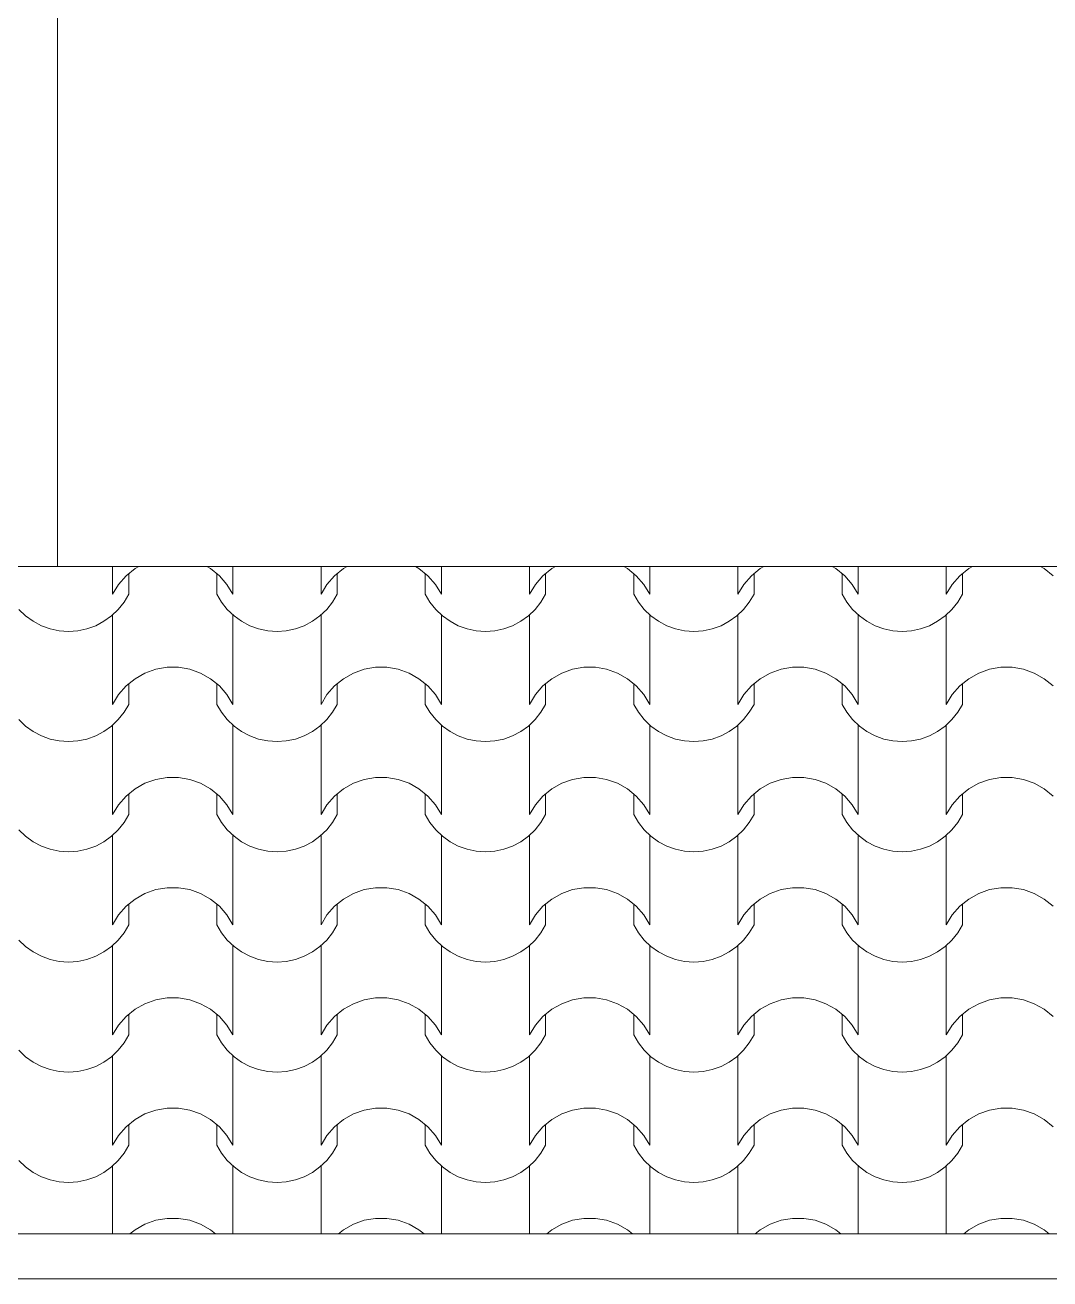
# Model space of a CAD drawing. Header units: millimetres. Extents: x 318905 to 439572, y -5133 to 105868.
# Drawn here: x 431639 to 433038, y 2012 to 3722 of the extents above; entities that cross this region are included whole.
import ezdxf

# ---------------------------------------------------------------- set-up
doc = ezdxf.new("R2010")
doc.units = ezdxf.units.MM
doc.header["$MEASUREMENT"] = 0
for name, color, linetype, lineweight in [('0_Stylo_No__1', 7, 'Continuous', 5), ('2D -  Dessin général_Stylo_No__1', 7, 'Continuous', 5), ('2D -  Dessin général_Stylo_No__2', 8, 'Continuous', 5)]:
    doc.layers.add(name, color=color, linetype=linetype, lineweight=lineweight)
doc.layers.add('OMBRES_Stylo_No__82', color=7, linetype='Continuous', lineweight=13, true_color=0xaaaaaa)

# ---------------------------------------------------------------- blocks, each defined once
blk = doc.blocks.new('*X113')
at = {"layer": 'OMBRES_Stylo_No__82', "linetype": 'Continuous'}
for p, q in [((431758.5, 2983.5), (431758.5, 2945.8)), ((431789.1, 2980.7), (431776.9, 2970.9)), ((431794.1, 2983.5), (431789.1, 2980.7)), ((431892.2, 2980.7), (431887.2, 2983.5)), ((431904.3, 2970.9), (431892.2, 2980.7)), ((431922.8, 2983.5), (431922.8, 2945.8)), ((432043, 2983.5), (432043, 2945.8)), ((432073.5, 2980.7), (432061.4, 2970.9)), ((432078.5, 2983.5), (432073.5, 2980.7)), ((432176.7, 2980.7), (432171.7, 2983.5)), ((432188.8, 2970.9), (432176.7, 2980.7)), ((432207.2, 2983.5), (432207.2, 2945.8)), ((432327.5, 2983.5), (432327.5, 2945.8)), ((432358, 2980.7), (432345.9, 2970.9)), ((432363, 2983.5), (432358, 2980.7)), ((432461.2, 2980.7), (432456.2, 2983.5)), ((432473.3, 2970.9), (432461.2, 2980.7)), ((432491.7, 2983.5), (432491.7, 2945.8)), ((432612, 2983.5), (432612, 2945.8)), ((432642.5, 2980.7), (432630.4, 2970.9)), ((432647.5, 2983.5), (432642.5, 2980.7)), ((432745.7, 2980.7), (432740.7, 2983.5)), ((432757.8, 2970.9), (432745.7, 2980.7)), ((432776.2, 2983.5), (432776.2, 2945.8)), ((432896.4, 2983.5), (432896.4, 2945.8)), ((432927, 2980.7), (432914.9, 2970.9)), ((432932, 2983.5), (432927, 2980.7)), ((433030.1, 2980.7), (433025.1, 2983.5)), ((433042.3, 2970.9), (433030.1, 2980.7)), ((431766.7, 2959.1), (431758.5, 2945.8)), ((431776.9, 2970.9), (431766.7, 2959.1)), ((431780.5, 2973.8), (431780.5, 2945.8)), ((431900.8, 2973.8), (431900.8, 2945.8)), ((431914.6, 2959.1), (431904.3, 2970.9)), ((431922.8, 2945.8), (431914.6, 2959.1)), ((432051.1, 2959.1), (432043, 2945.8)), ((432061.4, 2970.9), (432051.1, 2959.1)), ((432065, 2973.8), (432065, 2945.8)), ((432185.2, 2973.8), (432185.2, 2945.8)), ((432199.1, 2959.1), (432188.8, 2970.9)), ((432207.2, 2945.8), (432199.1, 2959.1)), ((432335.6, 2959.1), (432327.5, 2945.8)), ((432345.9, 2970.9), (432335.6, 2959.1)), ((432349.5, 2973.8), (432349.5, 2945.8)), ((432469.7, 2973.8), (432469.7, 2945.8)), ((432483.6, 2959.1), (432473.3, 2970.9)), ((432491.7, 2945.8), (432483.6, 2959.1)), ((432620.1, 2959.1), (432612, 2945.8)), ((432630.4, 2970.9), (432620.1, 2959.1)), ((432634, 2973.8), (432634, 2945.8)), ((432754.2, 2973.8), (432754.2, 2945.8)), ((432768.1, 2959.1), (432757.8, 2970.9)), ((432776.2, 2945.8), (432768.1, 2959.1)), ((432904.6, 2959.1), (432896.4, 2945.8)), ((432914.9, 2970.9), (432904.6, 2959.1)), ((432918.4, 2973.8), (432918.4, 2945.8)), ((431774.1, 2934.8), (431780.5, 2945.8)), ((431900.8, 2945.8), (431907.2, 2934.8)), ((432058.6, 2934.8), (432065, 2945.8)), ((432185.2, 2945.8), (432191.7, 2934.8)), ((432343, 2934.8), (432349.5, 2945.8)), ((432469.7, 2945.8), (432476.2, 2934.8)), ((432627.5, 2934.8), (432634, 2945.8)), ((432754.2, 2945.8), (432760.6, 2934.8)), ((432912, 2934.8), (432918.4, 2945.8)), ((431630.6, 2924.8), (431639.8, 2916.1)), ((431757, 2916.1), (431766.2, 2924.8)), ((431766.2, 2924.8), (431774.1, 2934.8)), ((431907.2, 2934.8), (431915.1, 2924.8)), ((431915.1, 2924.8), (431924.3, 2916.1)), ((432041.5, 2916.1), (432050.7, 2924.8)), ((432050.7, 2924.8), (432058.6, 2934.8)), ((432191.7, 2934.8), (432199.6, 2924.8)), ((432199.6, 2924.8), (432208.8, 2916.1)), ((432326, 2916.1), (432335.2, 2924.8)), ((432335.2, 2924.8), (432343, 2934.8)), ((432476.2, 2934.8), (432484, 2924.8)), ((432484, 2924.8), (432493.2, 2916.1)), ((432610.4, 2916.1), (432619.6, 2924.8)), ((432619.6, 2924.8), (432627.5, 2934.8)), ((432760.6, 2934.8), (432768.5, 2924.8)), ((432768.5, 2924.8), (432777.7, 2916.1)), ((432894.9, 2916.1), (432904.1, 2924.8)), ((432904.1, 2924.8), (432912, 2934.8)), ((431639.8, 2916.1), (431650.1, 2908.7)), ((431650.1, 2908.7), (431661.3, 2902.7)), ((431735.5, 2902.7), (431746.7, 2908.7)), ((431746.7, 2908.7), (431757, 2916.1)), ((431758.5, 2917.4), (431758.5, 2856.4)), ((431922.8, 2917.4), (431922.8, 2856.4)), ((431924.3, 2916.1), (431934.6, 2908.7)), ((431934.6, 2908.7), (431945.8, 2902.7)), ((432019.9, 2902.7), (432031.2, 2908.7)), ((432031.2, 2908.7), (432041.5, 2916.1)), ((432043, 2917.4), (432043, 2856.4)), ((432207.2, 2917.4), (432207.2, 2856.4)), ((432208.8, 2916.1), (432219.1, 2908.7)), ((432219.1, 2908.7), (432230.3, 2902.7)), ((432304.4, 2902.7), (432315.7, 2908.7)), ((432315.7, 2908.7), (432326, 2916.1)), ((432327.5, 2917.4), (432327.5, 2856.4)), ((432491.7, 2917.4), (432491.7, 2856.4)), ((432493.2, 2916.1), (432503.5, 2908.7)), ((432503.5, 2908.7), (432514.8, 2902.7)), ((432588.9, 2902.7), (432600.1, 2908.7)), ((432600.1, 2908.7), (432610.4, 2916.1)), ((432612, 2917.4), (432612, 2856.4)), ((432776.2, 2917.4), (432776.2, 2856.4)), ((432777.7, 2916.1), (432788, 2908.7)), ((432788, 2908.7), (432799.3, 2902.7)), ((432873.4, 2902.7), (432884.6, 2908.7)), ((432884.6, 2908.7), (432894.9, 2916.1)), ((432896.4, 2917.4), (432896.4, 2856.4)), ((431661.3, 2902.7), (431673.3, 2898.4)), ((431673.3, 2898.4), (431685.7, 2895.8)), ((431685.7, 2895.8), (431698.4, 2894.9)), ((431698.4, 2894.9), (431711.1, 2895.8)), ((431711.1, 2895.8), (431723.5, 2898.4)), ((431723.5, 2898.4), (431735.5, 2902.7)), ((431945.8, 2902.7), (431957.8, 2898.4)), ((431957.8, 2898.4), (431970.2, 2895.8)), ((431970.2, 2895.8), (431982.9, 2894.9)), ((431982.9, 2894.9), (431995.6, 2895.8)), ((431995.6, 2895.8), (432008, 2898.4)), ((432008, 2898.4), (432019.9, 2902.7)), ((432230.3, 2902.7), (432242.3, 2898.4)), ((432242.3, 2898.4), (432254.7, 2895.8)), ((432254.7, 2895.8), (432267.4, 2894.9)), ((432267.4, 2894.9), (432280, 2895.8)), ((432280, 2895.8), (432292.5, 2898.4)), ((432292.5, 2898.4), (432304.4, 2902.7)), ((432514.8, 2902.7), (432526.7, 2898.4)), ((432526.7, 2898.4), (432539.2, 2895.8)), ((432539.2, 2895.8), (432551.8, 2894.9)), ((432551.8, 2894.9), (432564.5, 2895.8)), ((432564.5, 2895.8), (432576.9, 2898.4)), ((432576.9, 2898.4), (432588.9, 2902.7)), ((432799.3, 2902.7), (432811.2, 2898.4)), ((432811.2, 2898.4), (432823.6, 2895.8)), ((432823.6, 2895.8), (432836.3, 2894.9)), ((432836.3, 2894.9), (432849, 2895.8)), ((432849, 2895.8), (432861.4, 2898.4)), ((432861.4, 2898.4), (432873.4, 2902.7)), ((431758.5, 2856.4), (431758.5, 2795.4)), ((431922.8, 2856.4), (431922.8, 2795.4)), ((432043, 2856.4), (432043, 2795.4)), ((432207.2, 2856.4), (432207.2, 2795.4)), ((432327.5, 2856.4), (432327.5, 2795.4)), ((432491.7, 2856.4), (432491.7, 2795.4)), ((432612, 2856.4), (432612, 2795.4)), ((432776.2, 2856.4), (432776.2, 2795.4)), ((432896.4, 2856.4), (432896.4, 2795.4)), ((431817.4, 2843.3), (431802.7, 2838)), ((431832.8, 2845.9), (431817.4, 2843.3)), ((431840.6, 2845.9), (431832.8, 2845.9)), ((431848.5, 2845.9), (431840.6, 2845.9)), ((431863.9, 2843.3), (431848.5, 2845.9)), ((431878.6, 2838), (431863.9, 2843.3)), ((432101.9, 2843.3), (432087.2, 2838)), ((432117.3, 2845.9), (432101.9, 2843.3)), ((432125.1, 2845.9), (432117.3, 2845.9)), ((432132.9, 2845.9), (432125.1, 2845.9)), ((432148.3, 2843.3), (432132.9, 2845.9)), ((432163.1, 2838), (432148.3, 2843.3)), ((432386.4, 2843.3), (432371.7, 2838)), ((432401.8, 2845.9), (432386.4, 2843.3)), ((432409.6, 2845.9), (432401.8, 2845.9)), ((432417.4, 2845.9), (432409.6, 2845.9)), ((432432.8, 2843.3), (432417.4, 2845.9)), ((432447.5, 2838), (432432.8, 2843.3)), ((432670.9, 2843.3), (432656.1, 2838)), ((432686.3, 2845.9), (432670.9, 2843.3)), ((432694.1, 2845.9), (432686.3, 2845.9)), ((432701.9, 2845.9), (432694.1, 2845.9)), ((432717.3, 2843.3), (432701.9, 2845.9)), ((432732, 2838), (432717.3, 2843.3)), ((432955.3, 2843.3), (432940.6, 2838)), ((432970.7, 2845.9), (432955.3, 2843.3)), ((432978.6, 2845.9), (432970.7, 2845.9)), ((432986.4, 2845.9), (432978.6, 2845.9)), ((433001.8, 2843.3), (432986.4, 2845.9)), ((433016.5, 2838), (433001.8, 2843.3)), ((431789.1, 2830.4), (431776.9, 2820.5)), ((431780.5, 2823.4), (431780.5, 2795.4)), ((431802.7, 2838), (431789.1, 2830.4)), ((431892.2, 2830.4), (431878.6, 2838)), ((431904.3, 2820.5), (431892.2, 2830.4)), ((431900.8, 2823.4), (431900.8, 2795.4)), ((432073.5, 2830.4), (432061.4, 2820.5)), ((432065, 2823.4), (432065, 2795.4)), ((432087.2, 2838), (432073.5, 2830.4)), ((432176.7, 2830.4), (432163.1, 2838)), ((432188.8, 2820.5), (432176.7, 2830.4)), ((432185.2, 2823.4), (432185.2, 2795.4)), ((432358, 2830.4), (432345.9, 2820.5)), ((432349.5, 2823.4), (432349.5, 2795.4)), ((432371.7, 2838), (432358, 2830.4)), ((432461.2, 2830.4), (432447.5, 2838)), ((432473.3, 2820.5), (432461.2, 2830.4)), ((432469.7, 2823.4), (432469.7, 2795.4)), ((432642.5, 2830.4), (432630.4, 2820.5)), ((432634, 2823.4), (432634, 2795.4)), ((432656.1, 2838), (432642.5, 2830.4)), ((432745.7, 2830.4), (432732, 2838)), ((432757.8, 2820.5), (432745.7, 2830.4)), ((432754.2, 2823.4), (432754.2, 2795.4)), ((432927, 2830.4), (432914.9, 2820.5)), ((432918.4, 2823.4), (432918.4, 2795.4)), ((432940.6, 2838), (432927, 2830.4)), ((433030.1, 2830.4), (433016.5, 2838)), ((433042.3, 2820.5), (433030.1, 2830.4)), ((431766.7, 2808.8), (431758.5, 2795.4)), ((431776.9, 2820.5), (431766.7, 2808.8)), ((431914.6, 2808.8), (431904.3, 2820.5)), ((431922.8, 2795.4), (431914.6, 2808.8)), ((432051.1, 2808.8), (432043, 2795.4)), ((432061.4, 2820.5), (432051.1, 2808.8)), ((432199.1, 2808.8), (432188.8, 2820.5)), ((432207.2, 2795.4), (432199.1, 2808.8)), ((432335.6, 2808.8), (432327.5, 2795.4)), ((432345.9, 2820.5), (432335.6, 2808.8)), ((432483.6, 2808.8), (432473.3, 2820.5)), ((432491.7, 2795.4), (432483.6, 2808.8)), ((432620.1, 2808.8), (432612, 2795.4)), ((432630.4, 2820.5), (432620.1, 2808.8)), ((432768.1, 2808.8), (432757.8, 2820.5)), ((432776.2, 2795.4), (432768.1, 2808.8)), ((432904.6, 2808.8), (432896.4, 2795.4)), ((432914.9, 2820.5), (432904.6, 2808.8)), ((431774.1, 2784.5), (431780.5, 2795.4)), ((431900.8, 2795.4), (431907.2, 2784.5)), ((432058.6, 2784.5), (432065, 2795.4)), ((432185.2, 2795.4), (432191.7, 2784.5)), ((432343, 2784.5), (432349.5, 2795.4)), ((432469.7, 2795.4), (432476.2, 2784.5)), ((432627.5, 2784.5), (432634, 2795.4)), ((432754.2, 2795.4), (432760.6, 2784.5)), ((432912, 2784.5), (432918.4, 2795.4)), ((431630.6, 2774.5), (431639.8, 2765.7)), ((431757, 2765.7), (431766.2, 2774.5)), ((431766.2, 2774.5), (431774.1, 2784.5)), ((431907.2, 2784.5), (431915.1, 2774.5)), ((431915.1, 2774.5), (431924.3, 2765.7)), ((432041.5, 2765.7), (432050.7, 2774.5)), ((432050.7, 2774.5), (432058.6, 2784.5)), ((432191.7, 2784.5), (432199.6, 2774.5)), ((432199.6, 2774.5), (432208.8, 2765.7)), ((432326, 2765.7), (432335.2, 2774.5)), ((432335.2, 2774.5), (432343, 2784.5)), ((432476.2, 2784.5), (432484, 2774.5)), ((432484, 2774.5), (432493.2, 2765.7)), ((432610.4, 2765.7), (432619.6, 2774.5)), ((432619.6, 2774.5), (432627.5, 2784.5)), ((432760.6, 2784.5), (432768.5, 2774.5)), ((432768.5, 2774.5), (432777.7, 2765.7)), ((432894.9, 2765.7), (432904.1, 2774.5)), ((432904.1, 2774.5), (432912, 2784.5)), ((431639.8, 2765.7), (431650.1, 2758.3)), ((431650.1, 2758.3), (431661.3, 2752.4)), ((431735.5, 2752.4), (431746.7, 2758.3)), ((431746.7, 2758.3), (431757, 2765.7)), ((431758.5, 2767), (431758.5, 2706)), ((431922.8, 2767), (431922.8, 2706)), ((431924.3, 2765.7), (431934.6, 2758.3)), ((431934.6, 2758.3), (431945.8, 2752.4)), ((432019.9, 2752.4), (432031.2, 2758.3)), ((432031.2, 2758.3), (432041.5, 2765.7)), ((432043, 2767), (432043, 2706)), ((432207.2, 2767), (432207.2, 2706)), ((432208.8, 2765.7), (432219.1, 2758.3)), ((432219.1, 2758.3), (432230.3, 2752.4)), ((432304.4, 2752.4), (432315.7, 2758.3)), ((432315.7, 2758.3), (432326, 2765.7)), ((432327.5, 2767), (432327.5, 2706)), ((432491.7, 2767), (432491.7, 2706)), ((432493.2, 2765.7), (432503.5, 2758.3)), ((432503.5, 2758.3), (432514.8, 2752.4)), ((432588.9, 2752.4), (432600.1, 2758.3)), ((432600.1, 2758.3), (432610.4, 2765.7)), ((432612, 2767), (432612, 2706)), ((432776.2, 2767), (432776.2, 2706)), ((432777.7, 2765.7), (432788, 2758.3)), ((432788, 2758.3), (432799.3, 2752.4)), ((432873.4, 2752.4), (432884.6, 2758.3)), ((432884.6, 2758.3), (432894.9, 2765.7)), ((432896.4, 2767), (432896.4, 2706)), ((431661.3, 2752.4), (431673.3, 2748.1)), ((431673.3, 2748.1), (431685.7, 2745.5)), ((431685.7, 2745.5), (431698.4, 2744.6)), ((431698.4, 2744.6), (431711.1, 2745.5)), ((431711.1, 2745.5), (431723.5, 2748.1)), ((431723.5, 2748.1), (431735.5, 2752.4)), ((431945.8, 2752.4), (431957.8, 2748.1)), ((431957.8, 2748.1), (431970.2, 2745.5)), ((431970.2, 2745.5), (431982.9, 2744.6)), ((431982.9, 2744.6), (431995.6, 2745.5)), ((431995.6, 2745.5), (432008, 2748.1)), ((432008, 2748.1), (432019.9, 2752.4)), ((432230.3, 2752.4), (432242.3, 2748.1)), ((432242.3, 2748.1), (432254.7, 2745.5)), ((432254.7, 2745.5), (432267.4, 2744.6)), ((432267.4, 2744.6), (432280, 2745.5)), ((432280, 2745.5), (432292.5, 2748.1)), ((432292.5, 2748.1), (432304.4, 2752.4)), ((432514.8, 2752.4), (432526.7, 2748.1)), ((432526.7, 2748.1), (432539.2, 2745.5)), ((432539.2, 2745.5), (432551.8, 2744.6)), ((432551.8, 2744.6), (432564.5, 2745.5)), ((432564.5, 2745.5), (432576.9, 2748.1)), ((432576.9, 2748.1), (432588.9, 2752.4)), ((432799.3, 2752.4), (432811.2, 2748.1)), ((432811.2, 2748.1), (432823.6, 2745.5)), ((432823.6, 2745.5), (432836.3, 2744.6)), ((432836.3, 2744.6), (432849, 2745.5)), ((432849, 2745.5), (432861.4, 2748.1)), ((432861.4, 2748.1), (432873.4, 2752.4)), ((431758.5, 2706), (431758.5, 2645.1)), ((431922.8, 2706), (431922.8, 2645.1)), ((432043, 2706), (432043, 2645.1)), ((432207.2, 2706), (432207.2, 2645.1)), ((432327.5, 2706), (432327.5, 2645.1)), ((432491.7, 2706), (432491.7, 2645.1)), ((432612, 2706), (432612, 2645.1)), ((432776.2, 2706), (432776.2, 2645.1)), ((432896.4, 2706), (432896.4, 2645.1)), ((431802.7, 2687.7), (431789.1, 2680.1)), ((431817.4, 2692.9), (431802.7, 2687.7)), ((431832.8, 2695.6), (431817.4, 2692.9)), ((431840.6, 2695.6), (431832.8, 2695.6)), ((431848.5, 2695.6), (431840.6, 2695.6)), ((431863.9, 2692.9), (431848.5, 2695.6)), ((431878.6, 2687.7), (431863.9, 2692.9)), ((431892.2, 2680.1), (431878.6, 2687.7)), ((432087.2, 2687.7), (432073.5, 2680.1)), ((432101.9, 2692.9), (432087.2, 2687.7)), ((432117.3, 2695.6), (432101.9, 2692.9)), ((432125.1, 2695.6), (432117.3, 2695.6)), ((432132.9, 2695.6), (432125.1, 2695.6)), ((432148.3, 2692.9), (432132.9, 2695.6)), ((432163.1, 2687.7), (432148.3, 2692.9)), ((432176.7, 2680.1), (432163.1, 2687.7)), ((432371.7, 2687.7), (432358, 2680.1)), ((432386.4, 2692.9), (432371.7, 2687.7)), ((432401.8, 2695.6), (432386.4, 2692.9)), ((432409.6, 2695.6), (432401.8, 2695.6)), ((432417.4, 2695.6), (432409.6, 2695.6)), ((432432.8, 2692.9), (432417.4, 2695.6)), ((432447.5, 2687.7), (432432.8, 2692.9)), ((432461.2, 2680.1), (432447.5, 2687.7)), ((432656.1, 2687.7), (432642.5, 2680.1)), ((432670.9, 2692.9), (432656.1, 2687.7)), ((432686.3, 2695.6), (432670.9, 2692.9)), ((432694.1, 2695.6), (432686.3, 2695.6)), ((432701.9, 2695.6), (432694.1, 2695.6)), ((432717.3, 2692.9), (432701.9, 2695.6)), ((432732, 2687.7), (432717.3, 2692.9)), ((432745.7, 2680.1), (432732, 2687.7)), ((432940.6, 2687.7), (432927, 2680.1)), ((432955.3, 2692.9), (432940.6, 2687.7)), ((432970.7, 2695.6), (432955.3, 2692.9)), ((432978.6, 2695.6), (432970.7, 2695.6)), ((432986.4, 2695.6), (432978.6, 2695.6)), ((433001.8, 2692.9), (432986.4, 2695.6)), ((433016.5, 2687.7), (433001.8, 2692.9)), ((433030.1, 2680.1), (433016.5, 2687.7)), ((431776.9, 2670.2), (431766.7, 2658.4)), ((431789.1, 2680.1), (431776.9, 2670.2)), ((431780.5, 2673.1), (431780.5, 2645.1)), ((431904.3, 2670.2), (431892.2, 2680.1)), ((431900.8, 2673.1), (431900.8, 2645.1)), ((431914.6, 2658.4), (431904.3, 2670.2)), ((432061.4, 2670.2), (432051.1, 2658.4)), ((432073.5, 2680.1), (432061.4, 2670.2)), ((432065, 2673.1), (432065, 2645.1)), ((432188.8, 2670.2), (432176.7, 2680.1)), ((432185.2, 2673.1), (432185.2, 2645.1)), ((432199.1, 2658.4), (432188.8, 2670.2)), ((432345.9, 2670.2), (432335.6, 2658.4)), ((432358, 2680.1), (432345.9, 2670.2)), ((432349.5, 2673.1), (432349.5, 2645.1)), ((432473.3, 2670.2), (432461.2, 2680.1)), ((432469.7, 2673.1), (432469.7, 2645.1)), ((432483.6, 2658.4), (432473.3, 2670.2)), ((432630.4, 2670.2), (432620.1, 2658.4)), ((432642.5, 2680.1), (432630.4, 2670.2)), ((432634, 2673.1), (432634, 2645.1)), ((432757.8, 2670.2), (432745.7, 2680.1)), ((432754.2, 2673.1), (432754.2, 2645.1)), ((432768.1, 2658.4), (432757.8, 2670.2)), ((432914.9, 2670.2), (432904.6, 2658.4)), ((432927, 2680.1), (432914.9, 2670.2)), ((432918.4, 2673.1), (432918.4, 2645.1)), ((433042.3, 2670.2), (433030.1, 2680.1)), ((431766.7, 2658.4), (431758.5, 2645.1)), ((431922.8, 2645.1), (431914.6, 2658.4)), ((432051.1, 2658.4), (432043, 2645.1)), ((432207.2, 2645.1), (432199.1, 2658.4)), ((432335.6, 2658.4), (432327.5, 2645.1)), ((432491.7, 2645.1), (432483.6, 2658.4)), ((432620.1, 2658.4), (432612, 2645.1)), ((432776.2, 2645.1), (432768.1, 2658.4)), ((432904.6, 2658.4), (432896.4, 2645.1)), ((431766.2, 2624.2), (431774.1, 2634.1)), ((431774.1, 2634.1), (431780.5, 2645.1)), ((431900.8, 2645.1), (431907.2, 2634.1)), ((431907.2, 2634.1), (431915.1, 2624.2)), ((432050.7, 2624.2), (432058.6, 2634.1)), ((432058.6, 2634.1), (432065, 2645.1)), ((432185.2, 2645.1), (432191.7, 2634.1)), ((432191.7, 2634.1), (432199.6, 2624.2)), ((432335.2, 2624.2), (432343, 2634.1)), ((432343, 2634.1), (432349.5, 2645.1)), ((432469.7, 2645.1), (432476.2, 2634.1)), ((432476.2, 2634.1), (432484, 2624.2)), ((432619.6, 2624.2), (432627.5, 2634.1)), ((432627.5, 2634.1), (432634, 2645.1)), ((432754.2, 2645.1), (432760.6, 2634.1)), ((432760.6, 2634.1), (432768.5, 2624.2)), ((432904.1, 2624.2), (432912, 2634.1)), ((432912, 2634.1), (432918.4, 2645.1)), ((431630.6, 2624.2), (431639.8, 2615.4)), ((431757, 2615.4), (431766.2, 2624.2)), ((431915.1, 2624.2), (431924.3, 2615.4)), ((432041.5, 2615.4), (432050.7, 2624.2)), ((432199.6, 2624.2), (432208.8, 2615.4)), ((432326, 2615.4), (432335.2, 2624.2)), ((432484, 2624.2), (432493.2, 2615.4)), ((432610.4, 2615.4), (432619.6, 2624.2)), ((432768.5, 2624.2), (432777.7, 2615.4)), ((432894.9, 2615.4), (432904.1, 2624.2)), ((431639.8, 2615.4), (431650.1, 2608)), ((431650.1, 2608), (431661.3, 2602.1)), ((431661.3, 2602.1), (431673.3, 2597.7)), ((431723.5, 2597.7), (431735.5, 2602.1)), ((431735.5, 2602.1), (431746.7, 2608)), ((431746.7, 2608), (431757, 2615.4)), ((431758.5, 2616.7), (431758.5, 2555.7)), ((431922.8, 2616.7), (431922.8, 2555.7)), ((431924.3, 2615.4), (431934.6, 2608)), ((431934.6, 2608), (431945.8, 2602.1)), ((431945.8, 2602.1), (431957.8, 2597.7)), ((432008, 2597.7), (432019.9, 2602.1)), ((432019.9, 2602.1), (432031.2, 2608)), ((432031.2, 2608), (432041.5, 2615.4)), ((432043, 2616.7), (432043, 2555.7)), ((432207.2, 2616.7), (432207.2, 2555.7)), ((432208.8, 2615.4), (432219.1, 2608)), ((432219.1, 2608), (432230.3, 2602.1)), ((432230.3, 2602.1), (432242.3, 2597.7)), ((432292.5, 2597.7), (432304.4, 2602.1)), ((432304.4, 2602.1), (432315.7, 2608)), ((432315.7, 2608), (432326, 2615.4)), ((432327.5, 2616.7), (432327.5, 2555.7)), ((432491.7, 2616.7), (432491.7, 2555.7)), ((432493.2, 2615.4), (432503.5, 2608)), ((432503.5, 2608), (432514.8, 2602.1)), ((432514.8, 2602.1), (432526.7, 2597.7)), ((432576.9, 2597.7), (432588.9, 2602.1)), ((432588.9, 2602.1), (432600.1, 2608)), ((432600.1, 2608), (432610.4, 2615.4)), ((432612, 2616.7), (432612, 2555.7)), ((432776.2, 2616.7), (432776.2, 2555.7)), ((432777.7, 2615.4), (432788, 2608)), ((432788, 2608), (432799.3, 2602.1)), ((432799.3, 2602.1), (432811.2, 2597.7)), ((432861.4, 2597.7), (432873.4, 2602.1)), ((432873.4, 2602.1), (432884.6, 2608)), ((432884.6, 2608), (432894.9, 2615.4)), ((432896.4, 2616.7), (432896.4, 2555.7)), ((431673.3, 2597.7), (431685.7, 2595.1)), ((431685.7, 2595.1), (431698.4, 2594.2)), ((431698.4, 2594.2), (431711.1, 2595.1)), ((431711.1, 2595.1), (431723.5, 2597.7)), ((431957.8, 2597.7), (431970.2, 2595.1)), ((431970.2, 2595.1), (431982.9, 2594.2)), ((431982.9, 2594.2), (431995.6, 2595.1)), ((431995.6, 2595.1), (432008, 2597.7)), ((432242.3, 2597.7), (432254.7, 2595.1)), ((432254.7, 2595.1), (432267.4, 2594.2)), ((432267.4, 2594.2), (432280, 2595.1)), ((432280, 2595.1), (432292.5, 2597.7)), ((432526.7, 2597.7), (432539.2, 2595.1)), ((432539.2, 2595.1), (432551.8, 2594.2)), ((432551.8, 2594.2), (432564.5, 2595.1)), ((432564.5, 2595.1), (432576.9, 2597.7)), ((432811.2, 2597.7), (432823.6, 2595.1)), ((432823.6, 2595.1), (432836.3, 2594.2)), ((432836.3, 2594.2), (432849, 2595.1)), ((432849, 2595.1), (432861.4, 2597.7)), ((431758.5, 2555.7), (431758.5, 2494.7)), ((431922.8, 2555.7), (431922.8, 2494.7)), ((432043, 2555.7), (432043, 2494.7)), ((432207.2, 2555.7), (432207.2, 2494.7)), ((432327.5, 2555.7), (432327.5, 2494.7)), ((432491.7, 2555.7), (432491.7, 2494.7)), ((432612, 2555.7), (432612, 2494.7)), ((432776.2, 2555.7), (432776.2, 2494.7)), ((432896.4, 2555.7), (432896.4, 2494.7)), ((431802.7, 2537.4), (431789.1, 2529.7)), ((431817.4, 2542.6), (431802.7, 2537.4)), ((431832.8, 2545.2), (431817.4, 2542.6)), ((431840.6, 2545.2), (431832.8, 2545.2)), ((431848.5, 2545.2), (431840.6, 2545.2)), ((431863.9, 2542.6), (431848.5, 2545.2)), ((431878.6, 2537.4), (431863.9, 2542.6)), ((431892.2, 2529.7), (431878.6, 2537.4)), ((432087.2, 2537.4), (432073.5, 2529.7)), ((432101.9, 2542.6), (432087.2, 2537.4)), ((432117.3, 2545.2), (432101.9, 2542.6)), ((432125.1, 2545.2), (432117.3, 2545.2)), ((432132.9, 2545.2), (432125.1, 2545.2)), ((432148.3, 2542.6), (432132.9, 2545.2)), ((432163.1, 2537.4), (432148.3, 2542.6)), ((432176.7, 2529.7), (432163.1, 2537.4)), ((432371.7, 2537.4), (432358, 2529.7)), ((432386.4, 2542.6), (432371.7, 2537.4)), ((432401.8, 2545.2), (432386.4, 2542.6)), ((432409.6, 2545.2), (432401.8, 2545.2)), ((432417.4, 2545.2), (432409.6, 2545.2)), ((432432.8, 2542.6), (432417.4, 2545.2)), ((432447.5, 2537.4), (432432.8, 2542.6)), ((432461.2, 2529.7), (432447.5, 2537.4)), ((432656.1, 2537.4), (432642.5, 2529.7)), ((432670.9, 2542.6), (432656.1, 2537.4)), ((432686.3, 2545.2), (432670.9, 2542.6)), ((432694.1, 2545.2), (432686.3, 2545.2)), ((432701.9, 2545.2), (432694.1, 2545.2)), ((432717.3, 2542.6), (432701.9, 2545.2)), ((432732, 2537.4), (432717.3, 2542.6)), ((432745.7, 2529.7), (432732, 2537.4)), ((432940.6, 2537.4), (432927, 2529.7)), ((432955.3, 2542.6), (432940.6, 2537.4)), ((432970.7, 2545.2), (432955.3, 2542.6)), ((432978.6, 2545.2), (432970.7, 2545.2)), ((432986.4, 2545.2), (432978.6, 2545.2)), ((433001.8, 2542.6), (432986.4, 2545.2)), ((433016.5, 2537.4), (433001.8, 2542.6)), ((433030.1, 2529.7), (433016.5, 2537.4)), ((431776.9, 2519.9), (431766.7, 2508.1)), ((431789.1, 2529.7), (431776.9, 2519.9)), ((431780.5, 2522.8), (431780.5, 2494.7)), ((431904.3, 2519.9), (431892.2, 2529.7)), ((431900.8, 2522.8), (431900.8, 2494.7)), ((431914.6, 2508.1), (431904.3, 2519.9)), ((432061.4, 2519.9), (432051.1, 2508.1)), ((432073.5, 2529.7), (432061.4, 2519.9)), ((432065, 2522.8), (432065, 2494.7)), ((432188.8, 2519.9), (432176.7, 2529.7)), ((432185.2, 2522.8), (432185.2, 2494.7)), ((432199.1, 2508.1), (432188.8, 2519.9)), ((432345.9, 2519.9), (432335.6, 2508.1)), ((432358, 2529.7), (432345.9, 2519.9)), ((432349.5, 2522.8), (432349.5, 2494.7)), ((432473.3, 2519.9), (432461.2, 2529.7)), ((432469.7, 2522.8), (432469.7, 2494.7)), ((432483.6, 2508.1), (432473.3, 2519.9)), ((432630.4, 2519.9), (432620.1, 2508.1)), ((432642.5, 2529.7), (432630.4, 2519.9)), ((432634, 2522.8), (432634, 2494.7)), ((432757.8, 2519.9), (432745.7, 2529.7)), ((432754.2, 2522.8), (432754.2, 2494.7)), ((432768.1, 2508.1), (432757.8, 2519.9)), ((432914.9, 2519.9), (432904.6, 2508.1)), ((432927, 2529.7), (432914.9, 2519.9)), ((432918.4, 2522.8), (432918.4, 2494.7)), ((433042.3, 2519.9), (433030.1, 2529.7)), ((431766.7, 2508.1), (431758.5, 2494.7)), ((431922.8, 2494.7), (431914.6, 2508.1)), ((432051.1, 2508.1), (432043, 2494.7)), ((432207.2, 2494.7), (432199.1, 2508.1)), ((432335.6, 2508.1), (432327.5, 2494.7)), ((432491.7, 2494.7), (432483.6, 2508.1)), ((432620.1, 2508.1), (432612, 2494.7)), ((432776.2, 2494.7), (432768.1, 2508.1)), ((432904.6, 2508.1), (432896.4, 2494.7)), ((431766.2, 2473.8), (431774.1, 2483.8)), ((431774.1, 2483.8), (431780.5, 2494.7)), ((431900.8, 2494.7), (431907.2, 2483.8)), ((431907.2, 2483.8), (431915.1, 2473.8)), ((432050.7, 2473.8), (432058.6, 2483.8)), ((432058.6, 2483.8), (432065, 2494.7)), ((432185.2, 2494.7), (432191.7, 2483.8)), ((432191.7, 2483.8), (432199.6, 2473.8)), ((432335.2, 2473.8), (432343, 2483.8)), ((432343, 2483.8), (432349.5, 2494.7)), ((432469.7, 2494.7), (432476.2, 2483.8)), ((432476.2, 2483.8), (432484, 2473.8)), ((432619.6, 2473.8), (432627.5, 2483.8)), ((432627.5, 2483.8), (432634, 2494.7)), ((432754.2, 2494.7), (432760.6, 2483.8)), ((432760.6, 2483.8), (432768.5, 2473.8)), ((432904.1, 2473.8), (432912, 2483.8)), ((432912, 2483.8), (432918.4, 2494.7)), ((431630.6, 2473.8), (431639.8, 2465.1)), ((431639.8, 2465.1), (431650.1, 2457.6)), ((431746.7, 2457.6), (431757, 2465.1)), ((431757, 2465.1), (431766.2, 2473.8)), ((431758.5, 2466.3), (431758.5, 2405.4)), ((431915.1, 2473.8), (431924.3, 2465.1)), ((431922.8, 2466.3), (431922.8, 2405.4)), ((431924.3, 2465.1), (431934.6, 2457.6)), ((432031.2, 2457.6), (432041.5, 2465.1)), ((432041.5, 2465.1), (432050.7, 2473.8)), ((432043, 2466.3), (432043, 2405.4)), ((432199.6, 2473.8), (432208.8, 2465.1)), ((432207.2, 2466.3), (432207.2, 2405.4)), ((432208.8, 2465.1), (432219.1, 2457.6)), ((432315.7, 2457.6), (432326, 2465.1)), ((432326, 2465.1), (432335.2, 2473.8)), ((432327.5, 2466.3), (432327.5, 2405.4)), ((432484, 2473.8), (432493.2, 2465.1)), ((432491.7, 2466.3), (432491.7, 2405.4)), ((432493.2, 2465.1), (432503.5, 2457.6)), ((432600.1, 2457.6), (432610.4, 2465.1)), ((432610.4, 2465.1), (432619.6, 2473.8)), ((432612, 2466.3), (432612, 2405.4)), ((432768.5, 2473.8), (432777.7, 2465.1)), ((432776.2, 2466.3), (432776.2, 2405.4)), ((432777.7, 2465.1), (432788, 2457.6)), ((432884.6, 2457.6), (432894.9, 2465.1)), ((432894.9, 2465.1), (432904.1, 2473.8)), ((432896.4, 2466.3), (432896.4, 2405.4)), ((431650.1, 2457.6), (431661.3, 2451.7)), ((431661.3, 2451.7), (431673.3, 2447.4)), ((431673.3, 2447.4), (431685.7, 2444.8)), ((431711.1, 2444.8), (431723.5, 2447.4)), ((431723.5, 2447.4), (431735.5, 2451.7)), ((431735.5, 2451.7), (431746.7, 2457.6)), ((431934.6, 2457.6), (431945.8, 2451.7)), ((431945.8, 2451.7), (431957.8, 2447.4)), ((431957.8, 2447.4), (431970.2, 2444.8)), ((431995.6, 2444.8), (432008, 2447.4)), ((432008, 2447.4), (432019.9, 2451.7)), ((432019.9, 2451.7), (432031.2, 2457.6)), ((432219.1, 2457.6), (432230.3, 2451.7)), ((432230.3, 2451.7), (432242.3, 2447.4)), ((432242.3, 2447.4), (432254.7, 2444.8)), ((432280, 2444.8), (432292.5, 2447.4)), ((432292.5, 2447.4), (432304.4, 2451.7)), ((432304.4, 2451.7), (432315.7, 2457.6)), ((432503.5, 2457.6), (432514.8, 2451.7)), ((432514.8, 2451.7), (432526.7, 2447.4)), ((432526.7, 2447.4), (432539.2, 2444.8)), ((432564.5, 2444.8), (432576.9, 2447.4)), ((432576.9, 2447.4), (432588.9, 2451.7)), ((432588.9, 2451.7), (432600.1, 2457.6)), ((432788, 2457.6), (432799.3, 2451.7)), ((432799.3, 2451.7), (432811.2, 2447.4)), ((432811.2, 2447.4), (432823.6, 2444.8)), ((432849, 2444.8), (432861.4, 2447.4)), ((432861.4, 2447.4), (432873.4, 2451.7)), ((432873.4, 2451.7), (432884.6, 2457.6)), ((431685.7, 2444.8), (431698.4, 2443.9)), ((431698.4, 2443.9), (431711.1, 2444.8)), ((431970.2, 2444.8), (431982.9, 2443.9)), ((431982.9, 2443.9), (431995.6, 2444.8)), ((432254.7, 2444.8), (432267.4, 2443.9)), ((432267.4, 2443.9), (432280, 2444.8)), ((432539.2, 2444.8), (432551.8, 2443.9)), ((432551.8, 2443.9), (432564.5, 2444.8)), ((432823.6, 2444.8), (432836.3, 2443.9)), ((432836.3, 2443.9), (432849, 2444.8)), ((431758.5, 2405.4), (431758.5, 2344.4)), ((431832.8, 2394.9), (431817.4, 2392.3)), ((431840.6, 2394.9), (431832.8, 2394.9)), ((431848.5, 2394.9), (431840.6, 2394.9)), ((431863.9, 2392.3), (431848.5, 2394.9)), ((431922.8, 2405.4), (431922.8, 2344.4)), ((432043, 2405.4), (432043, 2344.4)), ((432117.3, 2394.9), (432101.9, 2392.3)), ((432125.1, 2394.9), (432117.3, 2394.9)), ((432132.9, 2394.9), (432125.1, 2394.9)), ((432148.3, 2392.3), (432132.9, 2394.9)), ((432207.2, 2405.4), (432207.2, 2344.4)), ((432327.5, 2405.4), (432327.5, 2344.4)), ((432401.8, 2394.9), (432386.4, 2392.3)), ((432409.6, 2394.9), (432401.8, 2394.9)), ((432417.4, 2394.9), (432409.6, 2394.9)), ((432432.8, 2392.3), (432417.4, 2394.9)), ((432491.7, 2405.4), (432491.7, 2344.4)), ((432612, 2405.4), (432612, 2344.4)), ((432686.3, 2394.9), (432670.9, 2392.3)), ((432694.1, 2394.9), (432686.3, 2394.9)), ((432701.9, 2394.9), (432694.1, 2394.9)), ((432717.3, 2392.3), (432701.9, 2394.9)), ((432776.2, 2405.4), (432776.2, 2344.4)), ((432896.4, 2405.4), (432896.4, 2344.4)), ((432970.7, 2394.9), (432955.3, 2392.3)), ((432978.6, 2394.9), (432970.7, 2394.9)), ((432986.4, 2394.9), (432978.6, 2394.9)), ((433001.8, 2392.3), (432986.4, 2394.9)), ((431789.1, 2379.4), (431776.9, 2369.5)), ((431802.7, 2387), (431789.1, 2379.4)), ((431817.4, 2392.3), (431802.7, 2387)), ((431878.6, 2387), (431863.9, 2392.3)), ((431892.2, 2379.4), (431878.6, 2387)), ((431904.3, 2369.5), (431892.2, 2379.4)), ((432073.5, 2379.4), (432061.4, 2369.5)), ((432087.2, 2387), (432073.5, 2379.4)), ((432101.9, 2392.3), (432087.2, 2387)), ((432163.1, 2387), (432148.3, 2392.3)), ((432176.7, 2379.4), (432163.1, 2387)), ((432188.8, 2369.5), (432176.7, 2379.4)), ((432358, 2379.4), (432345.9, 2369.5)), ((432371.7, 2387), (432358, 2379.4)), ((432386.4, 2392.3), (432371.7, 2387)), ((432447.5, 2387), (432432.8, 2392.3)), ((432461.2, 2379.4), (432447.5, 2387)), ((432473.3, 2369.5), (432461.2, 2379.4)), ((432642.5, 2379.4), (432630.4, 2369.5)), ((432656.1, 2387), (432642.5, 2379.4)), ((432670.9, 2392.3), (432656.1, 2387)), ((432732, 2387), (432717.3, 2392.3)), ((432745.7, 2379.4), (432732, 2387)), ((432757.8, 2369.5), (432745.7, 2379.4)), ((432927, 2379.4), (432914.9, 2369.5)), ((432940.6, 2387), (432927, 2379.4)), ((432955.3, 2392.3), (432940.6, 2387)), ((433016.5, 2387), (433001.8, 2392.3)), ((433030.1, 2379.4), (433016.5, 2387)), ((433042.3, 2369.5), (433030.1, 2379.4)), ((431776.9, 2369.5), (431766.7, 2357.8)), ((431780.5, 2372.4), (431780.5, 2344.4)), ((431900.8, 2372.4), (431900.8, 2344.4)), ((431914.6, 2357.8), (431904.3, 2369.5)), ((432061.4, 2369.5), (432051.1, 2357.8)), ((432065, 2372.4), (432065, 2344.4)), ((432185.2, 2372.4), (432185.2, 2344.4)), ((432199.1, 2357.8), (432188.8, 2369.5)), ((432345.9, 2369.5), (432335.6, 2357.8)), ((432349.5, 2372.4), (432349.5, 2344.4)), ((432469.7, 2372.4), (432469.7, 2344.4)), ((432483.6, 2357.8), (432473.3, 2369.5)), ((432630.4, 2369.5), (432620.1, 2357.8)), ((432634, 2372.4), (432634, 2344.4)), ((432754.2, 2372.4), (432754.2, 2344.4)), ((432768.1, 2357.8), (432757.8, 2369.5)), ((432914.9, 2369.5), (432904.6, 2357.8)), ((432918.4, 2372.4), (432918.4, 2344.4)), ((431766.7, 2357.8), (431758.5, 2344.4)), ((431774.1, 2333.5), (431780.5, 2344.4)), ((431900.8, 2344.4), (431907.2, 2333.5)), ((431922.8, 2344.4), (431914.6, 2357.8)), ((432051.1, 2357.8), (432043, 2344.4)), ((432058.6, 2333.5), (432065, 2344.4)), ((432185.2, 2344.4), (432191.7, 2333.5)), ((432207.2, 2344.4), (432199.1, 2357.8)), ((432335.6, 2357.8), (432327.5, 2344.4)), ((432343, 2333.5), (432349.5, 2344.4)), ((432469.7, 2344.4), (432476.2, 2333.5)), ((432491.7, 2344.4), (432483.6, 2357.8)), ((432620.1, 2357.8), (432612, 2344.4)), ((432627.5, 2333.5), (432634, 2344.4)), ((432754.2, 2344.4), (432760.6, 2333.5)), ((432776.2, 2344.4), (432768.1, 2357.8)), ((432904.6, 2357.8), (432896.4, 2344.4)), ((432912, 2333.5), (432918.4, 2344.4)), ((431766.2, 2323.5), (431774.1, 2333.5)), ((431907.2, 2333.5), (431915.1, 2323.5)), ((432050.7, 2323.5), (432058.6, 2333.5)), ((432191.7, 2333.5), (432199.6, 2323.5)), ((432335.2, 2323.5), (432343, 2333.5)), ((432476.2, 2333.5), (432484, 2323.5)), ((432619.6, 2323.5), (432627.5, 2333.5)), ((432760.6, 2333.5), (432768.5, 2323.5)), ((432904.1, 2323.5), (432912, 2333.5)), ((431630.6, 2323.5), (431639.8, 2314.7)), ((431639.8, 2314.7), (431650.1, 2307.3)), ((431746.7, 2307.3), (431757, 2314.7)), ((431757, 2314.7), (431766.2, 2323.5)), ((431758.5, 2316), (431758.5, 2255)), ((431915.1, 2323.5), (431924.3, 2314.7)), ((431922.8, 2316), (431922.8, 2255)), ((431924.3, 2314.7), (431934.6, 2307.3)), ((432031.2, 2307.3), (432041.5, 2314.7)), ((432041.5, 2314.7), (432050.7, 2323.5)), ((432043, 2316), (432043, 2255)), ((432199.6, 2323.5), (432208.8, 2314.7)), ((432207.2, 2316), (432207.2, 2255)), ((432208.8, 2314.7), (432219.1, 2307.3)), ((432315.7, 2307.3), (432326, 2314.7)), ((432326, 2314.7), (432335.2, 2323.5)), ((432327.5, 2316), (432327.5, 2255)), ((432484, 2323.5), (432493.2, 2314.7)), ((432491.7, 2316), (432491.7, 2255)), ((432493.2, 2314.7), (432503.5, 2307.3)), ((432600.1, 2307.3), (432610.4, 2314.7)), ((432610.4, 2314.7), (432619.6, 2323.5)), ((432612, 2316), (432612, 2255)), ((432768.5, 2323.5), (432777.7, 2314.7)), ((432776.2, 2316), (432776.2, 2255)), ((432777.7, 2314.7), (432788, 2307.3)), ((432884.6, 2307.3), (432894.9, 2314.7)), ((432894.9, 2314.7), (432904.1, 2323.5)), ((432896.4, 2316), (432896.4, 2255)), ((431650.1, 2307.3), (431661.3, 2301.4)), ((431661.3, 2301.4), (431673.3, 2297.1)), ((431673.3, 2297.1), (431685.7, 2294.5)), ((431685.7, 2294.5), (431698.4, 2293.6)), ((431698.4, 2293.6), (431711.1, 2294.5)), ((431711.1, 2294.5), (431723.5, 2297.1)), ((431723.5, 2297.1), (431735.5, 2301.4)), ((431735.5, 2301.4), (431746.7, 2307.3)), ((431934.6, 2307.3), (431945.8, 2301.4)), ((431945.8, 2301.4), (431957.8, 2297.1)), ((431957.8, 2297.1), (431970.2, 2294.5)), ((431970.2, 2294.5), (431982.9, 2293.6)), ((431982.9, 2293.6), (431995.6, 2294.5)), ((431995.6, 2294.5), (432008, 2297.1)), ((432008, 2297.1), (432019.9, 2301.4)), ((432019.9, 2301.4), (432031.2, 2307.3)), ((432219.1, 2307.3), (432230.3, 2301.4)), ((432230.3, 2301.4), (432242.3, 2297.1)), ((432242.3, 2297.1), (432254.7, 2294.5)), ((432254.7, 2294.5), (432267.4, 2293.6)), ((432267.4, 2293.6), (432280, 2294.5)), ((432280, 2294.5), (432292.5, 2297.1)), ((432292.5, 2297.1), (432304.4, 2301.4)), ((432304.4, 2301.4), (432315.7, 2307.3)), ((432503.5, 2307.3), (432514.8, 2301.4)), ((432514.8, 2301.4), (432526.7, 2297.1)), ((432526.7, 2297.1), (432539.2, 2294.5)), ((432539.2, 2294.5), (432551.8, 2293.6)), ((432551.8, 2293.6), (432564.5, 2294.5)), ((432564.5, 2294.5), (432576.9, 2297.1)), ((432576.9, 2297.1), (432588.9, 2301.4)), ((432588.9, 2301.4), (432600.1, 2307.3)), ((432788, 2307.3), (432799.3, 2301.4)), ((432799.3, 2301.4), (432811.2, 2297.1)), ((432811.2, 2297.1), (432823.6, 2294.5)), ((432823.6, 2294.5), (432836.3, 2293.6)), ((432836.3, 2293.6), (432849, 2294.5)), ((432849, 2294.5), (432861.4, 2297.1)), ((432861.4, 2297.1), (432873.4, 2301.4)), ((432873.4, 2301.4), (432884.6, 2307.3)), ((431758.5, 2255), (431758.5, 2194.1)), ((431817.4, 2241.9), (431802.7, 2236.7)), ((431832.8, 2244.6), (431817.4, 2241.9)), ((431840.6, 2244.6), (431832.8, 2244.6)), ((431848.5, 2244.6), (431840.6, 2244.6)), ((431863.9, 2241.9), (431848.5, 2244.6)), ((431878.6, 2236.7), (431863.9, 2241.9)), ((431922.8, 2255), (431922.8, 2194.1)), ((432043, 2255), (432043, 2194.1)), ((432101.9, 2241.9), (432087.2, 2236.7)), ((432117.3, 2244.6), (432101.9, 2241.9)), ((432125.1, 2244.6), (432117.3, 2244.6)), ((432132.9, 2244.6), (432125.1, 2244.6)), ((432148.3, 2241.9), (432132.9, 2244.6)), ((432163.1, 2236.7), (432148.3, 2241.9)), ((432207.2, 2255), (432207.2, 2194.1)), ((432327.5, 2255), (432327.5, 2194.1)), ((432386.4, 2241.9), (432371.7, 2236.7)), ((432401.8, 2244.6), (432386.4, 2241.9)), ((432409.6, 2244.6), (432401.8, 2244.6)), ((432417.4, 2244.6), (432409.6, 2244.6)), ((432432.8, 2241.9), (432417.4, 2244.6)), ((432447.5, 2236.7), (432432.8, 2241.9)), ((432491.7, 2255), (432491.7, 2194.1)), ((432612, 2255), (432612, 2194.1)), ((432670.9, 2241.9), (432656.1, 2236.7)), ((432686.3, 2244.6), (432670.9, 2241.9)), ((432694.1, 2244.6), (432686.3, 2244.6)), ((432701.9, 2244.6), (432694.1, 2244.6)), ((432717.3, 2241.9), (432701.9, 2244.6)), ((432732, 2236.7), (432717.3, 2241.9)), ((432776.2, 2255), (432776.2, 2194.1)), ((432896.4, 2255), (432896.4, 2194.1)), ((432955.3, 2241.9), (432940.6, 2236.7)), ((432970.7, 2244.6), (432955.3, 2241.9)), ((432978.6, 2244.6), (432970.7, 2244.6)), ((432986.4, 2244.6), (432978.6, 2244.6)), ((433001.8, 2241.9), (432986.4, 2244.6)), ((433016.5, 2236.7), (433001.8, 2241.9)), ((431789.1, 2229), (431776.9, 2219.2)), ((431802.7, 2236.7), (431789.1, 2229)), ((431892.2, 2229), (431878.6, 2236.7)), ((431904.3, 2219.2), (431892.2, 2229)), ((432073.5, 2229), (432061.4, 2219.2)), ((432087.2, 2236.7), (432073.5, 2229)), ((432176.7, 2229), (432163.1, 2236.7)), ((432188.8, 2219.2), (432176.7, 2229)), ((432358, 2229), (432345.9, 2219.2)), ((432371.7, 2236.7), (432358, 2229)), ((432461.2, 2229), (432447.5, 2236.7)), ((432473.3, 2219.2), (432461.2, 2229)), ((432642.5, 2229), (432630.4, 2219.2)), ((432656.1, 2236.7), (432642.5, 2229)), ((432745.7, 2229), (432732, 2236.7)), ((432757.8, 2219.2), (432745.7, 2229)), ((432927, 2229), (432914.9, 2219.2)), ((432940.6, 2236.7), (432927, 2229)), ((433030.1, 2229), (433016.5, 2236.7)), ((433042.3, 2219.2), (433030.1, 2229)), ((431766.7, 2207.4), (431758.5, 2194.1)), ((431776.9, 2219.2), (431766.7, 2207.4)), ((431780.5, 2222.1), (431780.5, 2194.1)), ((431900.8, 2222.1), (431900.8, 2194.1)), ((431914.6, 2207.4), (431904.3, 2219.2)), ((431922.8, 2194.1), (431914.6, 2207.4)), ((432051.1, 2207.4), (432043, 2194.1)), ((432061.4, 2219.2), (432051.1, 2207.4)), ((432065, 2222.1), (432065, 2194.1)), ((432185.2, 2222.1), (432185.2, 2194.1)), ((432199.1, 2207.4), (432188.8, 2219.2)), ((432207.2, 2194.1), (432199.1, 2207.4)), ((432335.6, 2207.4), (432327.5, 2194.1)), ((432345.9, 2219.2), (432335.6, 2207.4)), ((432349.5, 2222.1), (432349.5, 2194.1)), ((432469.7, 2222.1), (432469.7, 2194.1)), ((432483.6, 2207.4), (432473.3, 2219.2)), ((432491.7, 2194.1), (432483.6, 2207.4)), ((432620.1, 2207.4), (432612, 2194.1)), ((432630.4, 2219.2), (432620.1, 2207.4)), ((432634, 2222.1), (432634, 2194.1)), ((432754.2, 2222.1), (432754.2, 2194.1)), ((432768.1, 2207.4), (432757.8, 2219.2)), ((432776.2, 2194.1), (432768.1, 2207.4)), ((432904.6, 2207.4), (432896.4, 2194.1)), ((432914.9, 2219.2), (432904.6, 2207.4)), ((432918.4, 2222.1), (432918.4, 2194.1)), ((431774.1, 2183.1), (431780.5, 2194.1)), ((431900.8, 2194.1), (431907.2, 2183.1)), ((432058.6, 2183.1), (432065, 2194.1)), ((432185.2, 2194.1), (432191.7, 2183.1)), ((432343, 2183.1), (432349.5, 2194.1)), ((432469.7, 2194.1), (432476.2, 2183.1)), ((432627.5, 2183.1), (432634, 2194.1)), ((432754.2, 2194.1), (432760.6, 2183.1)), ((432912, 2183.1), (432918.4, 2194.1)), ((431630.6, 2173.2), (431639.8, 2164.4)), ((431757, 2164.4), (431766.2, 2173.2)), ((431766.2, 2173.2), (431774.1, 2183.1)), ((431907.2, 2183.1), (431915.1, 2173.2)), ((431915.1, 2173.2), (431924.3, 2164.4)), ((432041.5, 2164.4), (432050.7, 2173.2)), ((432050.7, 2173.2), (432058.6, 2183.1)), ((432191.7, 2183.1), (432199.6, 2173.2)), ((432199.6, 2173.2), (432208.8, 2164.4)), ((432326, 2164.4), (432335.2, 2173.2)), ((432335.2, 2173.2), (432343, 2183.1)), ((432476.2, 2183.1), (432484, 2173.2)), ((432484, 2173.2), (432493.2, 2164.4)), ((432610.4, 2164.4), (432619.6, 2173.2)), ((432619.6, 2173.2), (432627.5, 2183.1)), ((432760.6, 2183.1), (432768.5, 2173.2)), ((432768.5, 2173.2), (432777.7, 2164.4)), ((432894.9, 2164.4), (432904.1, 2173.2)), ((432904.1, 2173.2), (432912, 2183.1)), ((431639.8, 2164.4), (431650.1, 2157)), ((431650.1, 2157), (431661.3, 2151)), ((431735.5, 2151), (431746.7, 2157)), ((431746.7, 2157), (431757, 2164.4)), ((431758.5, 2165.7), (431758.5, 2104.7)), ((431922.8, 2165.7), (431922.8, 2104.7)), ((431924.3, 2164.4), (431934.6, 2157)), ((431934.6, 2157), (431945.8, 2151)), ((432019.9, 2151), (432031.2, 2157)), ((432031.2, 2157), (432041.5, 2164.4)), ((432043, 2165.7), (432043, 2104.7)), ((432207.2, 2165.7), (432207.2, 2104.7)), ((432208.8, 2164.4), (432219.1, 2157)), ((432219.1, 2157), (432230.3, 2151)), ((432304.4, 2151), (432315.7, 2157)), ((432315.7, 2157), (432326, 2164.4)), ((432327.5, 2165.7), (432327.5, 2104.7)), ((432491.7, 2165.7), (432491.7, 2104.7)), ((432493.2, 2164.4), (432503.5, 2157)), ((432503.5, 2157), (432514.8, 2151)), ((432588.9, 2151), (432600.1, 2157)), ((432600.1, 2157), (432610.4, 2164.4)), ((432612, 2165.7), (432612, 2104.7)), ((432776.2, 2165.7), (432776.2, 2104.7)), ((432777.7, 2164.4), (432788, 2157)), ((432788, 2157), (432799.3, 2151)), ((432873.4, 2151), (432884.6, 2157)), ((432884.6, 2157), (432894.9, 2164.4)), ((432896.4, 2165.7), (432896.4, 2104.7)), ((431661.3, 2151), (431673.3, 2146.7)), ((431673.3, 2146.7), (431685.7, 2144.1)), ((431685.7, 2144.1), (431698.4, 2143.2)), ((431698.4, 2143.2), (431711.1, 2144.1)), ((431711.1, 2144.1), (431723.5, 2146.7)), ((431723.5, 2146.7), (431735.5, 2151)), ((431945.8, 2151), (431957.8, 2146.7)), ((431957.8, 2146.7), (431970.2, 2144.1)), ((431970.2, 2144.1), (431982.9, 2143.2)), ((431982.9, 2143.2), (431995.6, 2144.1)), ((431995.6, 2144.1), (432008, 2146.7)), ((432008, 2146.7), (432019.9, 2151)), ((432230.3, 2151), (432242.3, 2146.7)), ((432242.3, 2146.7), (432254.7, 2144.1)), ((432254.7, 2144.1), (432267.4, 2143.2)), ((432267.4, 2143.2), (432280, 2144.1)), ((432280, 2144.1), (432292.5, 2146.7)), ((432292.5, 2146.7), (432304.4, 2151)), ((432514.8, 2151), (432526.7, 2146.7)), ((432526.7, 2146.7), (432539.2, 2144.1)), ((432539.2, 2144.1), (432551.8, 2143.2)), ((432551.8, 2143.2), (432564.5, 2144.1)), ((432564.5, 2144.1), (432576.9, 2146.7)), ((432576.9, 2146.7), (432588.9, 2151)), ((432799.3, 2151), (432811.2, 2146.7)), ((432811.2, 2146.7), (432823.6, 2144.1)), ((432823.6, 2144.1), (432836.3, 2143.2)), ((432836.3, 2143.2), (432849, 2144.1)), ((432849, 2144.1), (432861.4, 2146.7)), ((432861.4, 2146.7), (432873.4, 2151)), ((431758.5, 2104.7), (431758.5, 2073.1)), ((431922.8, 2104.7), (431922.8, 2073.1)), ((432043, 2104.7), (432043, 2073.1)), ((432207.2, 2104.7), (432207.2, 2073.1)), ((432327.5, 2104.7), (432327.5, 2073.1)), ((432491.7, 2104.7), (432491.7, 2073.1)), ((432612, 2104.7), (432612, 2073.1)), ((432776.2, 2104.7), (432776.2, 2073.1)), ((432896.4, 2104.7), (432896.4, 2073.1)), ((431817.4, 2091.6), (431802.7, 2086.4)), ((431832.8, 2094.2), (431817.4, 2091.6)), ((431840.6, 2094.2), (431832.8, 2094.2)), ((431848.5, 2094.2), (431840.6, 2094.2)), ((431863.9, 2091.6), (431848.5, 2094.2)), ((431878.6, 2086.4), (431863.9, 2091.6)), ((432101.9, 2091.6), (432087.2, 2086.4)), ((432117.3, 2094.2), (432101.9, 2091.6)), ((432125.1, 2094.2), (432117.3, 2094.2)), ((432132.9, 2094.2), (432125.1, 2094.2)), ((432148.3, 2091.6), (432132.9, 2094.2)), ((432163.1, 2086.4), (432148.3, 2091.6)), ((432386.4, 2091.6), (432371.7, 2086.4)), ((432401.8, 2094.2), (432386.4, 2091.6)), ((432409.6, 2094.2), (432401.8, 2094.2)), ((432417.4, 2094.2), (432409.6, 2094.2)), ((432432.8, 2091.6), (432417.4, 2094.2)), ((432447.5, 2086.4), (432432.8, 2091.6)), ((432670.9, 2091.6), (432656.1, 2086.4)), ((432686.3, 2094.2), (432670.9, 2091.6)), ((432694.1, 2094.2), (432686.3, 2094.2)), ((432701.9, 2094.2), (432694.1, 2094.2)), ((432717.3, 2091.6), (432701.9, 2094.2)), ((432732, 2086.4), (432717.3, 2091.6)), ((432955.3, 2091.6), (432940.6, 2086.4)), ((432970.7, 2094.2), (432955.3, 2091.6)), ((432978.6, 2094.2), (432970.7, 2094.2)), ((432986.4, 2094.2), (432978.6, 2094.2)), ((433001.8, 2091.6), (432986.4, 2094.2)), ((433016.5, 2086.4), (433001.8, 2091.6)), ((431789.1, 2078.7), (431782.2, 2073.1)), ((431802.7, 2086.4), (431789.1, 2078.7)), ((431892.2, 2078.7), (431878.6, 2086.4)), ((431899.1, 2073.1), (431892.2, 2078.7)), ((432073.5, 2078.7), (432066.7, 2073.1)), ((432087.2, 2086.4), (432073.5, 2078.7)), ((432176.7, 2078.7), (432163.1, 2086.4)), ((432183.6, 2073.1), (432176.7, 2078.7)), ((432358, 2078.7), (432351.2, 2073.1)), ((432371.7, 2086.4), (432358, 2078.7)), ((432461.2, 2078.7), (432447.5, 2086.4)), ((432468, 2073.1), (432461.2, 2078.7)), ((432642.5, 2078.7), (432635.6, 2073.1)), ((432656.1, 2086.4), (432642.5, 2078.7)), ((432745.7, 2078.7), (432732, 2086.4)), ((432752.5, 2073.1), (432745.7, 2078.7)), ((432927, 2078.7), (432920.1, 2073.1)), ((432940.6, 2086.4), (432927, 2078.7)), ((433030.1, 2078.7), (433016.5, 2086.4)), ((433037, 2073.1), (433030.1, 2078.7))]:
    blk.add_line(p, q, dxfattribs=at)
blk = doc.blocks.new('Hachure_29', base_point=(0, 4000))
at = {"layer": 'OMBRES_Stylo_No__82', "linetype": 'Continuous'}
blk.add_blockref('*X113', (0, 0), dxfattribs=at)

msp = doc.modelspace()

# ---------------------------------------------------------------- linework, layer by layer
at = {"layer": '0_Stylo_No__1', "linetype": 'Continuous'}
msp.add_line((431683.467, 5642.293), (431683.467, 2983.517), dxfattribs=at)
at = {"layer": '2D -  Dessin général_Stylo_No__1', "linetype": 'Continuous'}
for p, q in [((435928.636, 2983.517), (430239.832, 2983.517)), ((435928.636, 2073.117), (430239.832, 2073.117))]:
    msp.add_line(p, q, dxfattribs=at)
at = {"layer": '2D -  Dessin général_Stylo_No__2', "linetype": 'Continuous'}
msp.add_line((435928.636, 2011.602), (430239.832, 2011.602), dxfattribs=at)

# ---------------------------------------------------------------- block references
at = {"layer": 'OMBRES_Stylo_No__82', "linetype": 'Continuous'}
msp.add_blockref('Hachure_29', (0, 4000), dxfattribs=at)

doc.saveas('drawing.dxf')
